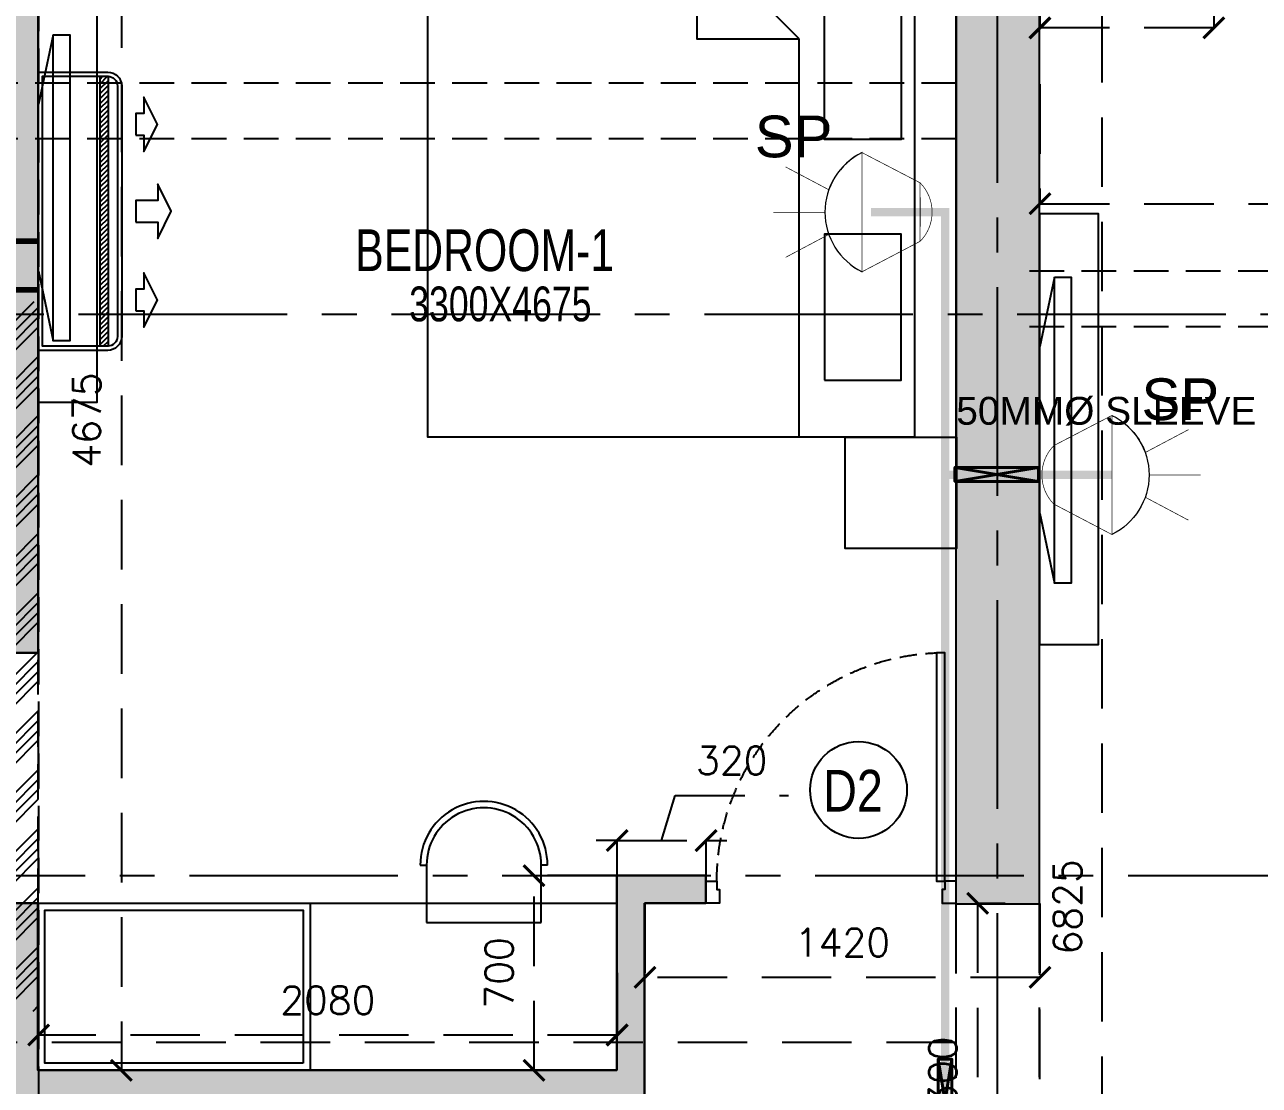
# Model space of a CAD drawing. Header units: millimetres. Extents: x 1135099 to 1230264, y -5736945 to -5695799.
# Drawn here: x 1186583 to 1191022, y -5714802 to -5710990 of the extents above; entities that cross this region are included whole.
import ezdxf
from ezdxf.enums import TextEntityAlignment as Align

# ---------------------------------------------------------------- set-up
doc = ezdxf.new("R2010")
doc.units = ezdxf.units.MM
doc.header["$LTSCALE"] = 1000
doc.header["$MEASUREMENT"] = 0
for name, pattern in [('$0$( Hidden )', [0.375, 0.25, -0.125]), ('3BHK-A$0$AUDIT_D_120904163729-0', [0]), ('3BHK-A$0$DASHED', [0.75, 0.5, -0.25]), ('3BHK-A$0$HIDDEN', [0.375, 0.25, -0.125]), ('3BHK-A$0$PHANTOM2', [1.25, 0.625, -0.125, 0.125, -0.125, 0.125, -0.125]), ('AUDIT_D_120904163729-0', [0]), ('T8(T9 IS SIMILAR) - DIMENSION & TEXTING$0$( Hidden )', [0.375, 0.25, -0.125]), ('T8(T9 IS SIMILAR) - DIMENSION & TEXTING$0$3BHK-D$0$HIDDEN', [0.375, 0.25, -0.125]), ('T8(T9 IS SIMILAR) - DIMENSION & TEXTING$0$HIDDEN', [0.375, 0.25, -0.125]), ('T8(T9 IS SIMILAR) - DIMENSION & TEXTING$1$AUDIT_D_120904163729-0', [0]), ('T8(T9 IS SIMILAR)$0$$0$HIDDEN', [0.375, 0.25, -0.125]), ('T8_REFUGE COLUMNS$0$CENTER2', [1.125, 0.75, -0.125, 0.125, -0.125])]:
    doc.linetypes.add(name, pattern=pattern)
doc.layers.get('0').update_dxf_attribs({"linetype": 'AUDIT_D_120904163729-0'})
for name, color, linetype in [('$0$a-beam 2', 50, 'Continuous'), ('3BHK-A$0$A-DOOR-FULL', 2, 'Continuous'), ('3BHK-A$0$a-furniture', 8, 'Continuous'), ('3BHK-A$0$A-HATCH -160', 251, '3BHK-A$0$AUDIT_D_120904163729-0'), ('3BHK-A$0$A-INDOOR UNIT', 30, 'Continuous'), ('3BHK-A$0$CUT-OUT', 49, 'Continuous'), ('T8(T9 IS SIMILAR) - DIMENSION & TEXTING$0$A-DIMENSIONS', 2, 'T8(T9 IS SIMILAR) - DIMENSION & TEXTING$0$HIDDEN'), ('T8(T9 IS SIMILAR) - DIMENSION & TEXTING$0$A-FIRE FIGHTING', 7, 'T8(T9 IS SIMILAR) - DIMENSION & TEXTING$1$AUDIT_D_120904163729-0'), ('T8(T9 IS SIMILAR) - DIMENSION & TEXTING$1$a-window-no', 125, 'Continuous'), ('T8(T9 IS SIMILAR)$0$S-BEAM', 20, 'T8(T9 IS SIMILAR)$0$$0$HIDDEN'), ('T8_REFUGE COLUMNS$0$A-CENTERLINE', 193, 'T8_REFUGE COLUMNS$0$CENTER2'), ('T8_REFUGE COLUMNS$1$A-RCC COLS', 3, 'Continuous'), ('T8_TYPICAL COLUMNS$0$A-RCC COLS', 3, 'Continuous')]:
    doc.layers.add(name, color=color, linetype=linetype)
for name, color, linetype, lineweight in [('3BHK-A$0$A-AC DRAIN PIPE', 94, 'Continuous', 18), ('3BHK-A$0$A-AC PIPE', 151, 'Continuous', 20), ('3BHK-A$0$A-WALL- 160', 6, 'Continuous', 30), ('T8(T9 IS SIMILAR) - DIMENSION & TEXTING$0$U-IPD-WS-FIRE', 1, 'Continuous', 40), ('T8(T9 IS SIMILAR) - DIMENSION & TEXTING$0$U-IPD-WS-SP', 1, 'Continuous', 5), ('T8(T9 IS SIMILAR) - DIMENSION & TEXTING$0$U-IPD-WS-TEXT', 7, 'Continuous', 0), ('T8(T9 IS SIMILAR) - DIMENSION & TEXTING$1$a-Text', 4, 'Continuous', 0), ('T8(T9 IS SIMILAR) - DIMENSION & TEXTING$1$a-TEXT -R SIZE', 4, 'Continuous', 0), ('T8(T9 IS SIMILAR)$0$D&W', 8, 'Continuous', 25)]:
    doc.layers.add(name, color=color, linetype=linetype, lineweight=lineweight)
doc.layers.add('T8(T9 IS SIMILAR) - DIMENSION & TEXTING$0$U-IPD-SP-SLEV-50', color=7, linetype='T8(T9 IS SIMILAR) - DIMENSION & TEXTING$0$3BHK-D$0$HIDDEN', lineweight=40, true_color=0x2f0dd9)
doc.layers.add('T8_REFUGE COLUMNS$1$COL-HATCH', color=7, linetype='Continuous', lineweight=25, true_color=0xa3a3a3)
doc.styles.add('T8(T9 IS SIMILAR) - DIMENSION & TEXTING$0$arial', font='sanss___.ttf')
doc.styles.add('T8(T9 IS SIMILAR) - DIMENSION & TEXTING$0$Romans 1', font='romans.shx', dxfattribs={"height": 100})
doc.styles.add('T8(T9 IS SIMILAR) - DIMENSION & TEXTING$1$ARIAL ARROW', font='swisscl.ttf')
doc.styles.add('T8(T9 IS SIMILAR) - DIMENSION & TEXTING$1$LODHA STANDERD', font='sanss___.ttf')
doc.dimstyles.new('T8(T9 IS SIMILAR) - DIMENSION & TEXTING$0$ALPINE S', dxfattribs={"dimscale": 0, "dimtxt": 100, "dimasz": 75, "dimexe": 0, "dimexo": 0, "dimgap": 75, "dimtad": 1, "dimdec": 0, "dimzin": 0, "dimdsep": 46, "dimtxsty": 'T8(T9 IS SIMILAR) - DIMENSION & TEXTING$0$Romans 1', "dimblk": 'T8(T9 IS SIMILAR) - DIMENSION & TEXTING$0$_ArchTick', "dimcen": 0.09, "dimclrd": 256, "dimclre": 256, "dimclrt": 7, "dimadec": 0, "dimazin": 0, "dimtfac": 1, "dimtdec": 0, "dimtofl": 0, "dimtmove": 1, "dimatfit": 0, "dimldrblk": 'T8(T9 IS SIMILAR) - DIMENSION & TEXTING$0$_Open90', "dimfxl": 1, "dimtolj": 1, "dimtzin": 0, "dimarcsym": 0})

# ---------------------------------------------------------------- blocks, each defined once
blk = doc.blocks.new('$0$A$C76D3746F')
at = {"layer": '$0$a-beam 2', "color": 8, "linetype": '$0$( Hidden )', "ltscale": 0.5}
for p, q in [((-1800.6, -615, -0.1), (-1800.6, -200, -0.1)), ((-5099.9, -615), (-350, -615)), ((-5099.9, -815), (-350, -815)), ((-1800.6, -5399.8), (-1800.6, -815, -0.1)), ((-9049.8, -1290.1), (-5350, -1290.1)), ((-9049.8, -1490.1), (-5350, -1490.1))]:
    blk.add_line(p, q, dxfattribs=at)
blk = doc.blocks.new('T8(T9 IS SIMILAR) - DIMENSION & TEXTING$1$WINDOW TAG')
at = {"layer": 'T8(T9 IS SIMILAR) - DIMENSION & TEXTING$1$a-window-no'}
blk.add_circle((0, 0), 174.1, dxfattribs=at)
at = {"layer": 'T8(T9 IS SIMILAR) - DIMENSION & TEXTING$1$a-window-no', "style": 'T8(T9 IS SIMILAR) - DIMENSION & TEXTING$1$LODHA STANDERD'}
blk.add_attdef('WINDOW', text='', height=150, dxfattribs=at).set_placement((11.3, 2.8), align=Align.MIDDLE_CENTER)
blk = doc.blocks.new('T8(T9 IS SIMILAR) - DIMENSION & TEXTING$0$_ArchTick')
at = {"color": 0, "linetype": 'ByBlock', "const_width": 0.15}
blk.add_lwpolyline([(-0.5, -0.5), (0.5, 0.5)], dxfattribs=at)
blk = doc.blocks.new('*D417')
at = {"layer": 'T8(T9 IS SIMILAR) - DIMENSION & TEXTING$0$A-DIMENSIONS', "linetype": 'T8(T9 IS SIMILAR) - DIMENSION & TEXTING$0$HIDDEN', "lineweight": -2, "transparency": 16777216}
for p, q in [((1190522.1, -5710748.9), (1190456.9, -5710748.9)), ((1190545.3, -5717573.6), (1190456.9, -5717573.6))]:
    blk.add_line(p, q, dxfattribs=at)
at = {"layer": 'T8(T9 IS SIMILAR) - DIMENSION & TEXTING$0$A-DIMENSIONS', "lineweight": -2, "transparency": 16777216}
blk.add_line((1190456.9, -5717573.6), (1190456.9, -5710748.9), dxfattribs=at)
at = {"layer": 'T8(T9 IS SIMILAR) - DIMENSION & TEXTING$0$A-DIMENSIONS', "linetype": 'ByBlock', "lineweight": -2, "transparency": 16777216, "xscale": 75, "yscale": 75, "zscale": 75}
for p, rotation in [((1190456.9, -5710748.9), 90), ((1190456.9, -5717573.6), 270)]:
    blk.add_blockref('T8(T9 IS SIMILAR) - DIMENSION & TEXTING$0$_ArchTick', p, dxfattribs=dict(at, rotation=rotation))
at = {"layer": 'T8(T9 IS SIMILAR) - DIMENSION & TEXTING$0$A-DIMENSIONS', "color": 7, "linetype": 'ByBlock', "transparency": 16777216, "insert": (1190331.9, -5714161.3), "char_height": 100, "attachment_point": 5, "rotation": 90, "style": 'T8(T9 IS SIMILAR) - DIMENSION & TEXTING$0$Romans 1'}
blk.add_mtext('\\A1;6825', dxfattribs=at)
blk = doc.blocks.new('T8(T9 IS SIMILAR) - DIMENSION & TEXTING$0$_Open90')
at = {"color": 0, "linetype": 'ByBlock', "lineweight": -2}
for p, q in [((0, 0), (-1, 0)), ((-0.5, 0.5), (0, 0)), ((0, 0), (-0.5, -0.5))]:
    blk.add_line(p, q, dxfattribs=at)
blk = doc.blocks.new('*D418')
at = {"layer": 'T8(T9 IS SIMILAR) - DIMENSION & TEXTING$0$A-DIMENSIONS', "linetype": 'T8(T9 IS SIMILAR) - DIMENSION & TEXTING$0$HIDDEN', "lineweight": -2, "transparency": 16777216}
for p, q in [((1190232.8, -5711204.3), (1190232.8, -5711633.8)), ((1193882.7, -5711204.3), (1193882.7, -5711633.8))]:
    blk.add_line(p, q, dxfattribs=at)
at = {"layer": 'T8(T9 IS SIMILAR) - DIMENSION & TEXTING$0$A-DIMENSIONS', "lineweight": -2, "transparency": 16777216}
blk.add_line((1190232.8, -5711633.8), (1193882.7, -5711633.8), dxfattribs=at)
at = {"layer": 'T8(T9 IS SIMILAR) - DIMENSION & TEXTING$0$A-DIMENSIONS', "linetype": 'ByBlock', "lineweight": -2, "transparency": 16777216, "xscale": 75, "yscale": 75, "zscale": 75, "rotation": 180}
blk.add_blockref('T8(T9 IS SIMILAR) - DIMENSION & TEXTING$0$_ArchTick', (1190232.8, -5711633.8), dxfattribs=at)
at = {"layer": 'T8(T9 IS SIMILAR) - DIMENSION & TEXTING$0$A-DIMENSIONS', "linetype": 'ByBlock', "lineweight": -2, "transparency": 16777216, "xscale": 75, "yscale": 75, "zscale": 75}
blk.add_blockref('T8(T9 IS SIMILAR) - DIMENSION & TEXTING$0$_ArchTick', (1193882.7, -5711633.8), dxfattribs=at)
at = {"layer": 'T8(T9 IS SIMILAR) - DIMENSION & TEXTING$0$A-DIMENSIONS', "color": 7, "linetype": 'ByBlock', "transparency": 16777216, "insert": (1192057.7, -5711508.8), "char_height": 100, "attachment_point": 5, "style": 'T8(T9 IS SIMILAR) - DIMENSION & TEXTING$0$Romans 1'}
blk.add_mtext('\\A1;3650', dxfattribs=at)
blk = doc.blocks.new('*D420')
at = {"layer": 'T8(T9 IS SIMILAR) - DIMENSION & TEXTING$0$A-DIMENSIONS', "linetype": 'T8(T9 IS SIMILAR) - DIMENSION & TEXTING$0$HIDDEN', "lineweight": -2, "transparency": 16777216}
for p, q in [((1190232.7, -5710748.9), (1190232.7, -5711001.9)), ((1190857.9, -5710748.9), (1190857.9, -5711001.9))]:
    blk.add_line(p, q, dxfattribs=at)
at = {"layer": 'T8(T9 IS SIMILAR) - DIMENSION & TEXTING$0$A-DIMENSIONS', "lineweight": -2, "transparency": 16777216}
blk.add_line((1190857.9, -5711001.9), (1190232.7, -5711001.9), dxfattribs=at)
at = {"layer": 'T8(T9 IS SIMILAR) - DIMENSION & TEXTING$0$A-DIMENSIONS', "linetype": 'ByBlock', "lineweight": -2, "transparency": 16777216, "xscale": 75, "yscale": 75, "zscale": 75, "rotation": 180}
blk.add_blockref('T8(T9 IS SIMILAR) - DIMENSION & TEXTING$0$_ArchTick', (1190232.7, -5711001.9), dxfattribs=at)
at = {"layer": 'T8(T9 IS SIMILAR) - DIMENSION & TEXTING$0$A-DIMENSIONS', "linetype": 'ByBlock', "lineweight": -2, "transparency": 16777216, "xscale": 75, "yscale": 75, "zscale": 75}
blk.add_blockref('T8(T9 IS SIMILAR) - DIMENSION & TEXTING$0$_ArchTick', (1190857.9, -5711001.9), dxfattribs=at)
at = {"layer": 'T8(T9 IS SIMILAR) - DIMENSION & TEXTING$0$A-DIMENSIONS', "color": 7, "linetype": 'ByBlock', "transparency": 16777216, "insert": (1190545.3, -5710876.9), "char_height": 100, "attachment_point": 5, "style": 'T8(T9 IS SIMILAR) - DIMENSION & TEXTING$0$Romans 1'}
blk.add_mtext('\\A1;625', dxfattribs=at)
blk = doc.blocks.new('*D366')
at = {"layer": 'T8(T9 IS SIMILAR) - DIMENSION & TEXTING$0$A-DIMENSIONS', "linetype": 'T8(T9 IS SIMILAR) - DIMENSION & TEXTING$0$HIDDEN', "lineweight": -2, "transparency": 16777216}
for p, q in [((1188712.8, -5714048.7), (1188413.8, -5714048.7)), ((1188712.8, -5714748.7), (1188413.8, -5714748.7))]:
    blk.add_line(p, q, dxfattribs=at)
at = {"layer": 'T8(T9 IS SIMILAR) - DIMENSION & TEXTING$0$A-DIMENSIONS', "lineweight": -2, "transparency": 16777216}
blk.add_line((1188413.8, -5714748.7), (1188413.8, -5714048.7), dxfattribs=at)
at = {"layer": 'T8(T9 IS SIMILAR) - DIMENSION & TEXTING$0$A-DIMENSIONS', "linetype": 'ByBlock', "lineweight": -2, "transparency": 16777216, "xscale": 75, "yscale": 75, "zscale": 75}
for p, rotation in [((1188413.8, -5714048.7), 90), ((1188413.8, -5714748.7), 270)]:
    blk.add_blockref('T8(T9 IS SIMILAR) - DIMENSION & TEXTING$0$_ArchTick', p, dxfattribs=dict(at, rotation=rotation))
at = {"layer": 'T8(T9 IS SIMILAR) - DIMENSION & TEXTING$0$A-DIMENSIONS', "color": 7, "linetype": 'ByBlock', "transparency": 16777216, "insert": (1188288.8, -5714398.7), "char_height": 100, "attachment_point": 5, "rotation": 90, "style": 'T8(T9 IS SIMILAR) - DIMENSION & TEXTING$0$Romans 1'}
blk.add_mtext('\\A1;700', dxfattribs=at)
blk = doc.blocks.new('*D367')
at = {"layer": 'T8(T9 IS SIMILAR) - DIMENSION & TEXTING$0$A-DIMENSIONS', "lineweight": -2, "transparency": 16777216}
for p, q in [((1188872.6, -5713922.8), (1188921.3, -5713760.3)), ((1188921.3, -5713760.3), (1189328.5, -5713760.3)), ((1188712.8, -5713922.8), (1188637.8, -5713922.8)), ((1188712.8, -5713922.8), (1189032.4, -5713922.8)), ((1189032.4, -5713922.8), (1189107.4, -5713922.8))]:
    blk.add_line(p, q, dxfattribs=at)
at = {"layer": 'T8(T9 IS SIMILAR) - DIMENSION & TEXTING$0$A-DIMENSIONS', "linetype": 'T8(T9 IS SIMILAR) - DIMENSION & TEXTING$0$HIDDEN', "lineweight": -2, "transparency": 16777216}
for p, q in [((1188712.8, -5714048.7), (1188712.8, -5713922.8)), ((1189032.4, -5714048.5), (1189032.4, -5713922.8))]:
    blk.add_line(p, q, dxfattribs=at)
at = {"layer": 'T8(T9 IS SIMILAR) - DIMENSION & TEXTING$0$A-DIMENSIONS', "linetype": 'ByBlock', "lineweight": -2, "transparency": 16777216, "xscale": 75, "yscale": 75, "zscale": 75}
blk.add_blockref('T8(T9 IS SIMILAR) - DIMENSION & TEXTING$0$_ArchTick', (1188712.8, -5713922.8), dxfattribs=at)
at = {"layer": 'T8(T9 IS SIMILAR) - DIMENSION & TEXTING$0$A-DIMENSIONS', "linetype": 'ByBlock', "lineweight": -2, "transparency": 16777216, "xscale": 75, "yscale": 75, "zscale": 75, "rotation": 180}
blk.add_blockref('T8(T9 IS SIMILAR) - DIMENSION & TEXTING$0$_ArchTick', (1189032.4, -5713922.8), dxfattribs=at)
at = {"layer": 'T8(T9 IS SIMILAR) - DIMENSION & TEXTING$0$A-DIMENSIONS', "color": 7, "linetype": 'ByBlock', "transparency": 16777216, "insert": (1189124.9, -5713635.3), "char_height": 100, "attachment_point": 5, "style": 'T8(T9 IS SIMILAR) - DIMENSION & TEXTING$0$Romans 1'}
blk.add_mtext('\\A1;320', dxfattribs=at)
blk = doc.blocks.new('*D368')
at = {"layer": 'T8(T9 IS SIMILAR) - DIMENSION & TEXTING$0$A-DIMENSIONS', "linetype": 'T8(T9 IS SIMILAR) - DIMENSION & TEXTING$0$HIDDEN', "lineweight": -2, "transparency": 16777216}
for p, q in [((1188712.8, -5714398.7), (1188712.8, -5714621.8)), ((1186632.7, -5714448.7), (1186632.7, -5714621.8))]:
    blk.add_line(p, q, dxfattribs=at)
at = {"layer": 'T8(T9 IS SIMILAR) - DIMENSION & TEXTING$0$A-DIMENSIONS', "lineweight": -2, "transparency": 16777216}
blk.add_line((1188712.8, -5714621.8), (1186632.7, -5714621.8), dxfattribs=at)
at = {"layer": 'T8(T9 IS SIMILAR) - DIMENSION & TEXTING$0$A-DIMENSIONS', "linetype": 'ByBlock', "lineweight": -2, "transparency": 16777216, "xscale": 75, "yscale": 75, "zscale": 75, "rotation": 180}
blk.add_blockref('T8(T9 IS SIMILAR) - DIMENSION & TEXTING$0$_ArchTick', (1186632.7, -5714621.8), dxfattribs=at)
at = {"layer": 'T8(T9 IS SIMILAR) - DIMENSION & TEXTING$0$A-DIMENSIONS', "linetype": 'ByBlock', "lineweight": -2, "transparency": 16777216, "xscale": 75, "yscale": 75, "zscale": 75}
blk.add_blockref('T8(T9 IS SIMILAR) - DIMENSION & TEXTING$0$_ArchTick', (1188712.8, -5714621.8), dxfattribs=at)
at = {"layer": 'T8(T9 IS SIMILAR) - DIMENSION & TEXTING$0$A-DIMENSIONS', "color": 7, "linetype": 'ByBlock', "transparency": 16777216, "insert": (1187672.7, -5714496.8), "char_height": 100, "attachment_point": 5, "style": 'T8(T9 IS SIMILAR) - DIMENSION & TEXTING$0$Romans 1'}
blk.add_mtext('\\A1;2080', dxfattribs=at)
blk = doc.blocks.new('*D391')
at = {"layer": 'T8(T9 IS SIMILAR) - DIMENSION & TEXTING$0$A-DIMENSIONS', "linetype": 'T8(T9 IS SIMILAR) - DIMENSION & TEXTING$0$HIDDEN', "lineweight": -2, "transparency": 16777216}
for p, q in [((1188812.8, -5714148.7), (1188812.8, -5714414.5)), ((1190232.7, -5714148.7), (1190232.7, -5714414.5))]:
    blk.add_line(p, q, dxfattribs=at)
at = {"layer": 'T8(T9 IS SIMILAR) - DIMENSION & TEXTING$0$A-DIMENSIONS', "lineweight": -2, "transparency": 16777216}
blk.add_line((1190232.7, -5714414.5), (1188812.8, -5714414.5), dxfattribs=at)
at = {"layer": 'T8(T9 IS SIMILAR) - DIMENSION & TEXTING$0$A-DIMENSIONS', "linetype": 'ByBlock', "lineweight": -2, "transparency": 16777216, "xscale": 75, "yscale": 75, "zscale": 75, "rotation": 180}
blk.add_blockref('T8(T9 IS SIMILAR) - DIMENSION & TEXTING$0$_ArchTick', (1188812.8, -5714414.5), dxfattribs=at)
at = {"layer": 'T8(T9 IS SIMILAR) - DIMENSION & TEXTING$0$A-DIMENSIONS', "linetype": 'ByBlock', "lineweight": -2, "transparency": 16777216, "xscale": 75, "yscale": 75, "zscale": 75}
blk.add_blockref('T8(T9 IS SIMILAR) - DIMENSION & TEXTING$0$_ArchTick', (1190232.7, -5714414.5), dxfattribs=at)
at = {"layer": 'T8(T9 IS SIMILAR) - DIMENSION & TEXTING$0$A-DIMENSIONS', "color": 7, "linetype": 'ByBlock', "transparency": 16777216, "insert": (1189522.7, -5714289.5), "char_height": 100, "attachment_point": 5, "style": 'T8(T9 IS SIMILAR) - DIMENSION & TEXTING$0$Romans 1'}
blk.add_mtext('\\A1;1420', dxfattribs=at)
blk = doc.blocks.new('*D395')
at = {"layer": 'T8(T9 IS SIMILAR) - DIMENSION & TEXTING$0$A-DIMENSIONS', "linetype": 'T8(T9 IS SIMILAR) - DIMENSION & TEXTING$0$HIDDEN', "lineweight": -2, "transparency": 16777216}
for p, q in [((1190107.7, -5714148.7), (1190008.9, -5714148.7)), ((1190107.7, -5715448.7), (1190008.9, -5715448.7))]:
    blk.add_line(p, q, dxfattribs=at)
at = {"layer": 'T8(T9 IS SIMILAR) - DIMENSION & TEXTING$0$A-DIMENSIONS', "lineweight": -2, "transparency": 16777216}
blk.add_line((1190008.9, -5714148.7), (1190008.9, -5715448.7), dxfattribs=at)
at = {"layer": 'T8(T9 IS SIMILAR) - DIMENSION & TEXTING$0$A-DIMENSIONS', "linetype": 'ByBlock', "lineweight": -2, "transparency": 16777216, "xscale": 75, "yscale": 75, "zscale": 75}
for p, rotation in [((1190008.9, -5714148.7), 90), ((1190008.9, -5715448.7), 270)]:
    blk.add_blockref('T8(T9 IS SIMILAR) - DIMENSION & TEXTING$0$_ArchTick', p, dxfattribs=dict(at, rotation=rotation))
at = {"layer": 'T8(T9 IS SIMILAR) - DIMENSION & TEXTING$0$A-DIMENSIONS', "color": 7, "linetype": 'ByBlock', "transparency": 16777216, "insert": (1189883.9, -5714798.7), "char_height": 100, "attachment_point": 5, "rotation": 90, "style": 'T8(T9 IS SIMILAR) - DIMENSION & TEXTING$0$Romans 1'}
blk.add_mtext('\\A1;1300', dxfattribs=at)
blk = doc.blocks.new('*D363')
at = {"layer": 'T8(T9 IS SIMILAR) - DIMENSION & TEXTING$0$A-DIMENSIONS', "linetype": 'T8(T9 IS SIMILAR) - DIMENSION & TEXTING$0$HIDDEN', "lineweight": -2, "transparency": 16777216}
for p, q in [((1187097.1, -5710073.7), (1186930.2, -5710073.7)), ((1187097.1, -5714748.5), (1186930.2, -5714748.5))]:
    blk.add_line(p, q, dxfattribs=at)
at = {"layer": 'T8(T9 IS SIMILAR) - DIMENSION & TEXTING$0$A-DIMENSIONS', "lineweight": -2, "transparency": 16777216}
blk.add_line((1186930.2, -5710073.7), (1186930.2, -5714748.5), dxfattribs=at)
at = {"layer": 'T8(T9 IS SIMILAR) - DIMENSION & TEXTING$0$A-DIMENSIONS', "linetype": 'ByBlock', "lineweight": -2, "transparency": 16777216, "xscale": 75, "yscale": 75, "zscale": 75}
for p, rotation in [((1186930.2, -5710073.7), 90), ((1186930.2, -5714748.5), 270)]:
    blk.add_blockref('T8(T9 IS SIMILAR) - DIMENSION & TEXTING$0$_ArchTick', p, dxfattribs=dict(at, rotation=rotation))
at = {"layer": 'T8(T9 IS SIMILAR) - DIMENSION & TEXTING$0$A-DIMENSIONS', "color": 7, "linetype": 'ByBlock', "transparency": 16777216, "insert": (1186805.2, -5712411.1), "char_height": 100, "attachment_point": 5, "rotation": 90, "style": 'T8(T9 IS SIMILAR) - DIMENSION & TEXTING$0$Romans 1'}
blk.add_mtext('\\A1;4675', dxfattribs=at)
blk = doc.blocks.new('T8(T9 IS SIMILAR) - DIMENSION & TEXTING$0$SIDE SPRINKLER')
at = {"layer": 'T8(T9 IS SIMILAR) - DIMENSION & TEXTING$0$U-IPD-WS-SP', "const_width": 3, "elevation": 0}
for points in [[(-6847.2, -87791.6), (-7102.7, -87925.5)], [(-6700.4, -87955.9), (-6510.2, -87854.9)], [(-6683.5, -88053.8), (-6456.1, -88053.8)], [(-6700.2, -88152.7), (-6509.9, -88253.3)], [(-6847.2, -88315.9), (-7102.7, -88183.1)]]:
    blk.add_lwpolyline(points, dxfattribs=at)
for points in [[(-6847.2, -87791.6, 0.000405), (-6846.7, -88316.2, 0.623274), (-6846.7, -87792.3, 0.617961)], [(-7102.7, -87925.2, 0.001274), (-7102.7, -88183.1, -0.409371), (-7102.7, -87925.2, -0.617961)]]:
    blk.add_lwpolyline(points, format="xyb", dxfattribs=at)
at = {"layer": 'T8(T9 IS SIMILAR) - DIMENSION & TEXTING$0$U-IPD-WS-SP'}
for centre, start, end in [((-6975.2, -88053.8), 296.0387, 63.9613), ((-6975.2, -88053.8), 0, 63.9613), ((-6975.2, -88054.2), 296.1316, 0.0929)]:
    blk.add_arc(centre, 291.8, start, end, dxfattribs=at)
blk = doc.blocks.new('T8(T9 IS SIMILAR) - DIMENSION & TEXTING$0$A$C7A147FD6')
at = {"layer": 'T8(T9 IS SIMILAR) - DIMENSION & TEXTING$0$U-IPD-SP-SLEV-50', "linetype": 'ByBlock', "elevation": -1.3}
for points in [[(-17525.2, 2792.2), (-17225.2, 2792.2), (-17225.2, 2742.2), (-17525.2, 2742.2), (-17525.2, 2792.2), (-17225.2, 2742.2), (-17525.2, 2742.2), (-17225.2, 2792.2)], [(-17535.7, 664.9), (-17535.7, 364.9), (-17585.7, 364.9), (-17585.7, 664.9), (-17535.7, 664.9), (-17585.7, 364.9), (-17585.7, 664.9), (-17535.7, 364.9)]]:
    blk.add_lwpolyline(points, dxfattribs=at)
at = {"layer": 'T8(T9 IS SIMILAR) - DIMENSION & TEXTING$0$U-IPD-WS-FIRE', "linetype": 'T8(T9 IS SIMILAR) - DIMENSION & TEXTING$0$( Hidden )', "ltscale": 2, "const_width": 30, "elevation": -1.3}
for points in [[(-17826.3, 3709.8), (-17560.7, 3709.8), (-17560.7, -2129), (-13642.6, -2129), (-13642.6, -1588.7), (-13642.6, -1364.4), (-13166.5, -1364.4), (-13166.5, -281.8), (-12020.3, -281.8), (-12020.3, 1112.5), (-6794.4, 1112.5)], [(-16960.8, 2765.3), (-17560.7, 2765.3)]]:
    blk.add_lwpolyline(points, dxfattribs=at)
at = {"layer": 'T8(T9 IS SIMILAR) - DIMENSION & TEXTING$0$U-IPD-WS-FIRE', "yscale": 0.8162240268536692, "zscale": 0.8162240268536692, "rotation": 180}
for p, xscale in [((-23447.6, -68161.9, -1.3), 0.8162240268536692), ((-11372, -69106.4, -1.3), -0.8162240268536692)]:
    blk.add_blockref('T8(T9 IS SIMILAR) - DIMENSION & TEXTING$0$SIDE SPRINKLER', p, dxfattribs=dict(at, xscale=xscale))
at = {"layer": 'T8(T9 IS SIMILAR) - DIMENSION & TEXTING$0$U-IPD-WS-TEXT', "style": 'T8(T9 IS SIMILAR) - DIMENSION & TEXTING$0$arial'}
for s, width, insert, char_height, attachment_point, rotation in [('SP', 0.382, (-18244.7, 4056.9, -2), 150, 1, 359.9999), ('SP', 0.382, (-16574.9, 3112.5, -2), 150, 3, 0.0001), ('50MM%%C SLEEVE', 1876.047, (-17520.3, 3045.8, -1.7), 100, 1, 359.9999)]:
    blk.add_mtext_dynamic_manual_height_columns(s, width=width, gutter_width=0.75, heights=[0], dxfattribs=dict(at, insert=insert, char_height=char_height, attachment_point=attachment_point, rotation=rotation))
blk = doc.blocks.new('T8_REFUGE COLUMNS')
at = {"layer": 'T8_REFUGE COLUMNS$1$COL-HATCH', "linetype": 'ByBlock'}
h = blk.add_hatch(color=256, dxfattribs=at)
h.dxf.hatch_style = 1
h.paths.add_polyline_path([(1189932.1, -5714149.9), (1190232.1, -5714149.9), (1190232.1, -5709914.9), (1189932.1, -5709914.9)])
at = {"layer": 'T8_REFUGE COLUMNS$0$A-CENTERLINE'}
for p, q in [((1190082.1, -5720558.8), (1190082.1, -5698299.6)), ((1223527.8, -5712032.4), (1182137.1, -5712032.4)), ((1229551.2, -5714049.9), (1182156.9, -5714049.9))]:
    blk.add_line(p, q, dxfattribs=at)
at = {"layer": 'T8_REFUGE COLUMNS$1$A-RCC COLS', "linetype": 'ByBlock'}
blk.add_lwpolyline([(1189932.1, -5714149.9), (1190232.1, -5714149.9), (1190232.1, -5709914.9), (1189932.1, -5709914.9)], close=True, dxfattribs=at)
blk = doc.blocks.new('T8_TYPICAL COLUMNS')
at = {"layer": 'T8_TYPICAL COLUMNS$0$A-RCC COLS', "linetype": 'ByBlock'}
blk.add_blockref('T8_REFUGE COLUMNS', (0, 0), dxfattribs=at)
blk = doc.blocks.new('*U679')
for points in [[(0, 0), (0, 820), (30, 820), (30, 0)], [(-40, 0), (0, 0), (0, -30), (10, -30), (10, -80), (-40, -80)], [(860, 0), (820, 0), (820, -30), (810, -30), (810, -80), (860, -80)]]:
    blk.add_lwpolyline(points, close=True)
at = {"color": 0, "linetype": 'ByBlock', "ltscale": 0.25}
blk.add_arc((-1.2, -0.5), 821.2, 0.0347, 87.627, dxfattribs=at)
blk = doc.blocks.new('3BHK-A$0$A$C7BF77BFD')
at = {"layer": '3BHK-A$0$a-furniture'}
for p, q in [((-300, 1078.1), (-246.9, 1328.1)), ((-300, 1078.1), (-300, 478.1)), ((-246.9, 228.1), (-300, 478.1))]:
    blk.add_line(p, q, dxfattribs=at)
for points in [[(-300, 1550), (-300, 0), (-90, 0), (-90, 1550)], [(-246.9, 228.1), (-186.9, 228.1), (-186.9, 1328.1), (-246.9, 1328.1)]]:
    blk.add_lwpolyline(points, close=True, dxfattribs=at)
blk = doc.blocks.new('3BHK-A$0$A$C50024E40')
for p, q in [((0, 0), (0, -225)), ((450, 0), (0, 0)), ((450, -225), (450, 0)), ((-25, -225), (0, -225)), ((475, -225), (450, -225))]:
    blk.add_line(p, q)
for major_axis in [(-176.8, 176.8), (-159.1, 159.1)]:
    blk.add_ellipse((225, -225), major_axis=major_axis, ratio=1, start_param=0.785398, end_param=3.926991)
blk = doc.blocks.new('3BHK-A$0$1.5tr')
at = {"layer": '3BHK-A$0$A-INDOOR UNIT'}
h = blk.add_hatch(dxfattribs=at)
h.set_pattern_fill('ANSI31', color=3, scale=100, style=0)
h.paths.add_polyline_path([(222.8, 485), (251, 485), (251, -485), (222.8, -485)])
for points in [[(300, 450), (300, -450, -0.414214), (250, -500), (0, -500), (0, 500), (250, 500, -0.414214)], [(285, 450), (285, -450, -0.414214), (250, -485), (15, -485), (15, 485), (250, 485, -0.414214)]]:
    blk.add_lwpolyline(points, format="xyb", close=True, dxfattribs=at)
at = {"layer": '3BHK-A$0$A-INDOOR UNIT', "color": 3}
blk.add_lwpolyline([(222.8, 485), (251, 485), (251, -485), (222.8, -485)], close=True, dxfattribs=at)
at = {"layer": '3BHK-A$0$A-INDOOR UNIT', "color": 0, "ltscale": 300}
for points in [[(350.5, 273.3), (379.7, 273.3), (379.7, 214.8), (428.5, 312.3), (379.7, 409.8), (379.7, 351.3), (350.5, 351.3)], [(350.5, -39), (429.7, -39), (429.7, -97.5), (478.5, 0), (429.7, 97.5), (429.7, 39), (350.5, 39)], [(350.5, -358.3), (379.7, -358.3), (379.7, -416.8), (428.5, -319.3), (379.7, -221.8), (379.7, -280.3), (350.5, -280.3)]]:
    blk.add_lwpolyline(points, close=True, dxfattribs=at)
blk = doc.blocks.new('3BHK-A$0$A$C14560F67')
at = {"layer": '3BHK-A$0$a-furniture'}
blk.add_line((0.5652, -0.3989, 0), (0.5652, -1.831, 0), dxfattribs=at)
blk.add_line((0.5652, -0.3989, 0), (0.5652, -1.831, 0), dxfattribs=at)
at = {"layer": '3BHK-A$0$a-furniture', "extrusion": (-5.35108e-08, -9.26804e-08, 1)}
for points in [[(0.4, -0.3989), (0, -0.3989), (0, 0.0011), (0.4, 0.0011)], [(0.4, -0.3989), (0, -0.3989), (0, 0.0011), (0.4, 0.0011)], [(0.15, -0.3989), (0, -0.3989), (0, -2.1989), (0.15, -2.1989)], [(1.9, -2.1989), (0.15, -2.1989), (0.15, -0.3989), (1.9, -0.3989)], [(1.9, -2.1989), (0.15, -2.1989), (0.15, -0.3989), (1.9, -0.3989)], [(0.4738, -0.604), (0.1988, -0.604), (0.1988, -1.129), (0.4738, -1.129)], [(0.4738, -0.604), (0.1988, -0.604), (0.1988, -1.129), (0.4738, -1.129)], [(0.4738, -1.9938), (0.1988, -1.9938), (0.1988, -1.4688), (0.4738, -1.4688)], [(0.4738, -1.9938), (0.1988, -1.9938), (0.1988, -1.4688), (0.4738, -1.4688)], [(0.5652, -1.831), (0.9332, -2.1989), (0.9332, -1.831)], [(0.5652, -1.831), (0.9332, -2.1989), (0.9332, -1.831)]]:
    blk.add_lwpolyline(points, close=True, dxfattribs=at)
at = {"layer": '3BHK-A$0$a-furniture', "extrusion": (-5.35108e-08, 9.26804e-08, 1), "elevation": 0}
blk.add_lwpolyline([(0.4, -2.1989), (0, -2.1989), (0, -2.5989), (0.4, -2.5989)], close=True, dxfattribs=at)
blk = doc.blocks.new('3BHK-A')
at = {"layer": '3BHK-A$0$A-HATCH -160', "linetype": 'ByBlock'}
h = blk.add_hatch(dxfattribs=at)
h.set_pattern_fill('ZIGZAG', color=256, scale=250)
h.set_pattern_definition([(9e-15, (1e-08, 0), (31.25, 31.25), [31.25, -31.25]), (90, (31.25, 0), (-31.25, 31.25), [31.25, -31.25])])
h.paths.add_polyline_path([(1185182.8, -5714749.5), (1186532.7, -5714749.5), (1186532.7, -5714149.5), (1186632.7, -5714149.5), (1186632.7, -5714749.5), (1188712.7, -5714749.5), (1188712.7, -5714049.5), (1189032.5, -5714049.5), (1189032.5, -5714149.5), (1188812.7, -5714149.5), (1188812.7, -5715449.5), (1189032.5, -5715449.5), (1189032.5, -5715549.5), (1188712.7, -5715549.5), (1188712.7, -5714849.5), (1186632.7, -5714849.5), (1186632.7, -5715664.5), (1186532.7, -5715664.5), (1186532.7, -5714849.5), (1185182.8, -5714849.5)])
h.paths.add_polyline_path([(1185182.8, -5713249.5), (1185782.7, -5713249.5), (1185782.7, -5713149.5), (1185182.8, -5713149.5)])
h.paths.add_polyline_path([(1186532.7, -5710699.5), (1186632.7, -5710699.5), (1186632.7, -5713249.5), (1186532.7, -5713249.5)])
h.paths.add_polyline_path([(1186532.7, -5717399.5), (1186632.7, -5717399.5), (1186632.7, -5716414.5), (1186532.7, -5716414.5)])
h.paths.add_polyline_path([(1194902.2, -5715375), (1194082.3, -5715375), (1194082.3, -5715475), (1194902.2, -5715475)])
h.paths.add_polyline_path([(1195782.2, -5715375), (1196682.2, -5715375), (1196682.2, -5715475), (1195782.2, -5715475)])
h.paths.add_polyline_path([(1194132.5, -5714149.9), (1196532.4, -5714149.9), (1196532.4, -5714049.9), (1194132.5, -5714049.9)])
h.paths.add_polyline_path([(1197432.4, -5711800.2), (1197532.4, -5711800.2), (1197532.4, -5714149.9), (1197432.4, -5714149.9)])
h.paths.add_polyline_path([(1198282.4, -5714149.9), (1198958.7, -5714149.9), (1198958.7, -5714049.9), (1198282.4, -5714049.9)])
h.paths.add_polyline_path([(1196871.9, -5720208.6), (1196082.2, -5720209.7), (1196082.3, -5720109.7), (1196082.2, -5720109.7), (1196182.2, -5720109.7), (1196871.9, -5720108.6)])
h.paths.add_polyline_path([(1193397.2, -5709939.9), (1193882.3, -5709939.6), (1193882.3, -5710040.1), (1193397.3, -5710040.1)])
h.paths.add_polyline_path([(1186632.7, -5708554.7), (1187192.3, -5708554.8), (1187192.3, -5708654.7), (1186632.7, -5708654.7)])
h.paths.add_polyline_path([(1194182.3, -5715724), (1194082.3, -5715724), (1194082.3, -5715474), (1194182.3, -5715474)])
at = {"layer": '3BHK-A$0$A-AC DRAIN PIPE', "linetype": '3BHK-A$0$PHANTOM2', "ltscale": 0.1, "const_width": 20, "elevation": 0.3}
blk.add_lwpolyline([(1185713.8, -5710343.9), (1185713.8, -5711768.7), (1186632.6, -5711768.7)], dxfattribs=at)
at = {"layer": '3BHK-A$0$A-AC PIPE', "linetype": '3BHK-A$0$DASHED', "ltscale": 0.1, "const_width": 20, "elevation": 0}
blk.add_lwpolyline([(1185320.8, -5710743.7), (1185320.8, -5711943.7), (1186632.7, -5711943.7)], dxfattribs=at)
at = {"layer": '3BHK-A$0$a-furniture'}
blk.add_line((1186631, -5714148.4, 0), (1188713.4, -5714148.4, 0), dxfattribs=at)
at = {"layer": '3BHK-A$0$a-furniture', "extrusion": (-3.77334e-05, -0.000376539, 1)}
blk.add_line((1187610.3, -5714148.5, 0), (1187610.3, -5714748.5, 0), dxfattribs=at)
at = {"layer": '3BHK-A$0$a-furniture', "elevation": 0}
for points in [[(1187610.3, -5714748.4), (1186630.9, -5714748.4), (1186631, -5714148.4), (1187610.3, -5714148.4)], [(1187585.3, -5714723.4), (1186655.9, -5714723.4), (1186656, -5714173.4), (1187585.3, -5714173.4)]]:
    blk.add_lwpolyline(points, close=True, dxfattribs=at)
at = {"layer": '3BHK-A$0$A-WALL- 160', "linetype": 'ByBlock'}
for p, q in [((1186632.7, -5713248.5, 0), (1186632.7, -5710698.5, 0)), ((1186632.7, -5713248.5, 0), (1186532.7, -5713248.5, 0)), ((1188712.7, -5714748.5, 0), (1188712.7, -5714048.5, 0)), ((1188712.7, -5714048.5, 0), (1189032.5, -5714048.5, 0)), ((1189032.5, -5714148.5, 0), (1189032.5, -5714048.5, 0)), ((1186632.7, -5714148.5, 0), (1186532.7, -5714148.5, 0)), ((1186632.7, -5714148.5, 0), (1186632.7, -5714748.5, 0)), ((1188812.7, -5715448.5, 0), (1188812.7, -5714148.5, 0)), ((1188812.7, -5714148.5, 0), (1189032.5, -5714148.5, 0)), ((1188712.7, -5714748.5, 0), (1186632.7, -5714748.5, 0))]:
    blk.add_line(p, q, dxfattribs=at)
at = {"layer": '3BHK-A$0$CUT-OUT', "linetype": '3BHK-A$0$HIDDEN', "ltscale": 0.5, "elevation": 0}
blk.add_lwpolyline([(1186532.7, -5714148.5), (1186632.7, -5714148.5), (1186632.7, -5713248.5), (1186532.7, -5713248.5)], close=True, dxfattribs=at)
at = {"layer": '3BHK-A$0$A-DOOR-FULL', "linetype": '3BHK-A$0$HIDDEN', "xscale": -1}
blk.add_blockref('*U679', (1189892.5, -5714068.5, 0), dxfattribs=at)
at = {"layer": '3BHK-A$0$a-furniture', "color": 1, "linetype": 'Continuous', "extrusion": (0, 0, -1), "xscale": -1000, "yscale": 1000, "zscale": -1000, "rotation": 180.0014935398141}
blk.add_blockref('3BHK-A$0$A$C14560F67', (-1189933.7, -5712872.6, -0.1), dxfattribs=at)
at = {"layer": '3BHK-A$0$a-furniture', "extrusion": (0.000159308, 0.000512151, -1), "rotation": 180.001496266651}
for p, zscale in [((-1186933.4, -5710798, -2736.2), -1.000000000000011), ((-1190533.8, -5711669, -2735.5), -1.000000000000031)]:
    blk.add_blockref('3BHK-A$0$A$C7BF77BFD', p, dxfattribs=dict(at, zscale=zscale))
at = {"layer": '3BHK-A$0$a-furniture', "xscale": 0.915704994238472, "yscale": 0.915704994238472, "zscale": 1199.999999999999, "rotation": 179.9985104255675}
blk.add_blockref('3BHK-A$0$A$C50024E40', (1188441, -5714217.2, 0), dxfattribs=at)
at = {"layer": '3BHK-A$0$A-INDOOR UNIT'}
blk.add_blockref('3BHK-A$0$1.5tr', (1186632.7, -5711661.1, 0), dxfattribs=at)
blk = doc.blocks.new('T8(T9 IS SIMILAR)')
at = {"layer": 'T8(T9 IS SIMILAR)$0$S-BEAM'}
for p, q in [((1186632.1, -5710113.7, -0.2), (1186632.8, -5714648.8, -0.2)), ((1189932, -5714148.5, -0.2), (1189932.1, -5715448.4, -0.2)), ((1189932, -5714150.8, -0.2), (1189932, -5715450.8, -0.2)), ((1190232, -5714148.5, -0.2), (1190232.1, -5715448.3, -0.2)), ((1190232.1, -5714155.1, -0.2), (1190232.1, -5715455.1, -0.2)), ((1189932, -5714648.8, -0.2), (1185182.1, -5714648.8, -0.2))]:
    blk.add_line(p, q, dxfattribs=at)
at = {"layer": 'T8(T9 IS SIMILAR)$0$D&W', "linetype": 'ByBlock'}
for name in ['T8_TYPICAL COLUMNS', '3BHK-A']:
    blk.add_blockref(name, (0, 0), dxfattribs=at)
blk = doc.blocks.new('T8(T9 IS SIMILAR) - DIMENSION & TEXTING')
at = {"layer": 'T8(T9 IS SIMILAR) - DIMENSION & TEXTING$0$A-FIRE FIGHTING', "linetype": 'ByBlock'}
blk.add_blockref('T8(T9 IS SIMILAR) - DIMENSION & TEXTING$0$A$C7A147FD6', (1207452.3, -5715374), dxfattribs=at)
at = {"layer": 'T8(T9 IS SIMILAR) - DIMENSION & TEXTING$1$a-window-no'}
ref = blk.add_blockref('T8(T9 IS SIMILAR) - DIMENSION & TEXTING$1$WINDOW TAG', (1189580.7, -5713740.9, 0.5), dxfattribs=dict(at, rotation=180))
ref.add_attrib('WINDOW', 'D2', dxfattribs={"height": 150, "style": 'T8(T9 IS SIMILAR) - DIMENSION & TEXTING$1$LODHA STANDERD', "width": 0.8}).set_placement((1189560.8, -5713743.7, 0.5), align=Align.MIDDLE_CENTER)
at = {"layer": 'T8(T9 IS SIMILAR) - DIMENSION & TEXTING$1$a-Text', "style": 'T8(T9 IS SIMILAR) - DIMENSION & TEXTING$1$ARIAL ARROW'}
blk.add_text('BEDROOM-1', height=150, dxfattribs=at).set_placement((1187770.9, -5711876, 0.5))
at = {"layer": 'T8(T9 IS SIMILAR) - DIMENSION & TEXTING$1$a-TEXT -R SIZE', "color": 2, "style": 'T8(T9 IS SIMILAR) - DIMENSION & TEXTING$1$ARIAL ARROW'}
blk.add_text('3300X4675', height=125, dxfattribs=at).set_placement((1187965, -5712056.5, 0.5))
at = {"layer": 'T8(T9 IS SIMILAR) - DIMENSION & TEXTING$0$A-DIMENSIONS', "linetype": 'ByBlock'}
for base, p1, p2, angle, picture, middle in [((1186930.2, -5714748.5, 0.5), (1187097.1, -5710073.7, 1), (1187097.1, -5714748.5, 1), 90, '*D363', (1186805.2, -5712411.1, 0.5)), ((1190456.9, -5710748.9, 0.5), (1190545.3, -5717573.6, 0.5), (1190522.1, -5710748.9, 0.5), 90, '*D417', (1190331.9, -5714161.3, 0.5)), ((1190232.7, -5711001.9, 0.5), (1190857.9, -5710748.9, 0.5), (1190232.7, -5710748.9, 0.9), 180, '*D420', (1190545.3, -5710876.9, 0.5)), ((1193882.7, -5711633.8, 0.5), (1190232.8, -5711204.3, 0.9), (1193882.7, -5711204.3, 0.9), 180, '*D418', (1192057.7, -5711508.8, 0.5)), ((1189032.4, -5713922.8, 0.5), (1188712.8, -5714048.7, 0.5), (1189032.4, -5714048.5, 0.5), 180, '*D367', (1188996.3, -5713635.3, 0.5)), ((1188413.8, -5714048.7, 0.5), (1188712.8, -5714748.7, 0.5), (1188712.8, -5714048.7, 0.5), 90, '*D366', (1188288.8, -5714398.7, 0.5)), ((1190008.9, -5715448.7, 0.5), (1190107.7, -5714148.7, 0.9), (1190107.7, -5715448.7, 0.5), 90, '*D395', (1189883.9, -5714798.7, 0.5)), ((1188812.8, -5714414.5, 0.5), (1190232.7, -5714148.7, 0.9), (1188812.8, -5714148.7, 0.5), 180, '*D391', (1189522.7, -5714289.5, 0.5)), ((1186632.7, -5714621.8, 0.5), (1188712.8, -5714398.7, 0.5), (1186632.7, -5714448.7, 0.5), 180, '*D368', (1187672.7, -5714496.8, 0.5))]:
    dim = blk.add_linear_dim(base=base, p1=p1, p2=p2, angle=angle, dimstyle='T8(T9 IS SIMILAR) - DIMENSION & TEXTING$0$ALPINE S', override={"dimscale": 1, "dimfxl": 5, "dimarcsym": 1}, dxfattribs=at)
    dim.commit()
    dim.dimension.update_dxf_attribs({"geometry": picture, "text_midpoint": middle})

msp = doc.modelspace()

# ---------------------------------------------------------------- hatches: boundary and pattern name
at = {"layer": '$0$a-beam 2', "linetype": '$0$( Hidden )', "ltscale": 0.5}
h = msp.add_hatch(dxfattribs=at)
h.set_pattern_fill('ANSI34', color=8, scale=200)
h.set_pattern_definition([(45, (2639.41, -1035.8), (-106.066017, 106.066017), []), (45, (2674.77, -1035.8), (-106.066017, 106.066017), []), (45, (2710.12, -1035.8), (-106.066017, 106.066017), []), (45, (2745.48, -1035.8), (-106.066017, 106.066017), [])])
h.paths.add_polyline_path([(1198282.6, -5716760.5), (1198958.9, -5716760.5), (1198958.9, -5716660.5), (1198282.6, -5716660.5)])
h.paths.add_polyline_path([(1196532.6, -5716760.5), (1194132.6, -5716760.5), (1194132.6, -5716660.5), (1196532.6, -5716660.5)])
h.paths.add_polyline_path([(1194857.5, -5715335.4), (1194857.5, -5715435.4), (1193882.5, -5715435.4), (1193882.5, -5715335.5)])
h.paths.add_polyline_path([(1185782.7, -5714535.5), (1185182.8, -5714535.5), (1185182.8, -5714435.5), (1185782.7, -5714435.5)])
h.paths.add_polyline_path([(1186532.7, -5711985.5), (1186632.7, -5711985.5), (1186632.7, -5714535.5), (1186532.7, -5714535.5)])
h.paths.add_polyline_path([(1189032.8, -5715435.5), (1189032.8, -5715335.5), (1188712.7, -5715335.5), (1188712.7, -5716035.5), (1186632.7, -5716035.5), (1186632.7, -5715335.5), (1186532.7, -5715335.5), (1186532.7, -5716035.5), (1185182.8, -5716035.5), (1185182.8, -5716135.5), (1186532.7, -5716135.5), (1186532.7, -5716835.5), (1186632.7, -5716835.5), (1186632.7, -5716135.5), (1188712.7, -5716135.5), (1188712.7, -5716835.5), (1189032.8, -5716835.5), (1189032.8, -5716735.5), (1188812.7, -5716735.5), (1188812.7, -5715435.5)])
h.paths.add_polyline_path([(1186532.7, -5717585.5), (1186632.7, -5717585.5), (1186632.7, -5718685.5), (1186532.7, -5718685.5)])
h.paths.add_polyline_path([(1186632.7, -5710585.6), (1186632.7, -5710685.7), (1186632.7, -5710685.7), (1186632.7, -5710585.6)])

# ---------------------------------------------------------------- block references
at = {"layer": '$0$a-beam 2', "linetype": 'ByBlock', "xscale": -1}
msp.add_blockref('$0$A$C76D3746F', (1184832.7, -5710585.7, 0.1), dxfattribs=at)

# ---------------------------------------------------------------- next in the draw order: block references
at = {"linetype": 'ByBlock'}
msp.add_blockref('T8(T9 IS SIMILAR)', (-1.4, 0.2, -0.6), dxfattribs=at)

# ---------------------------------------------------------------- next in the draw order: block references
msp.add_blockref('T8(T9 IS SIMILAR) - DIMENSION & TEXTING', (0, 0), dxfattribs=at)

doc.saveas('drawing.dxf')
